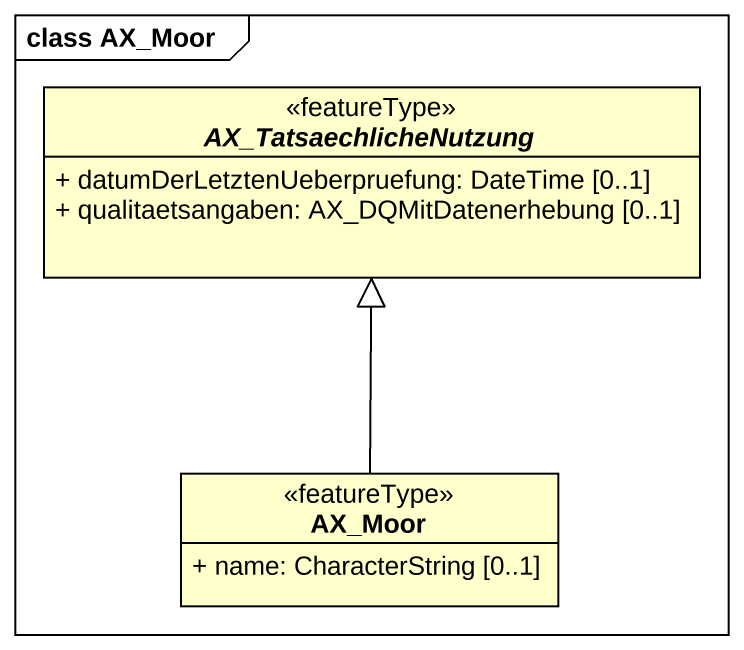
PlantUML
@startuml
mainframe class AX_Moor
hide circle
hide empty members
skinparam classAttributeIconSize 0
abstract class AX_TatsaechlicheNutzung <<featureType>> {
  + datumDerLetztenUeberpruefung: DateTime [0..1]
  + qualitaetsangaben: AX_DQMitDatenerhebung [0..1]
}
class AX_Moor <<featureType>> {
  + name: CharacterString [0..1]
}
AX_Moor -up-|> AX_TatsaechlicheNutzung
@enduml
